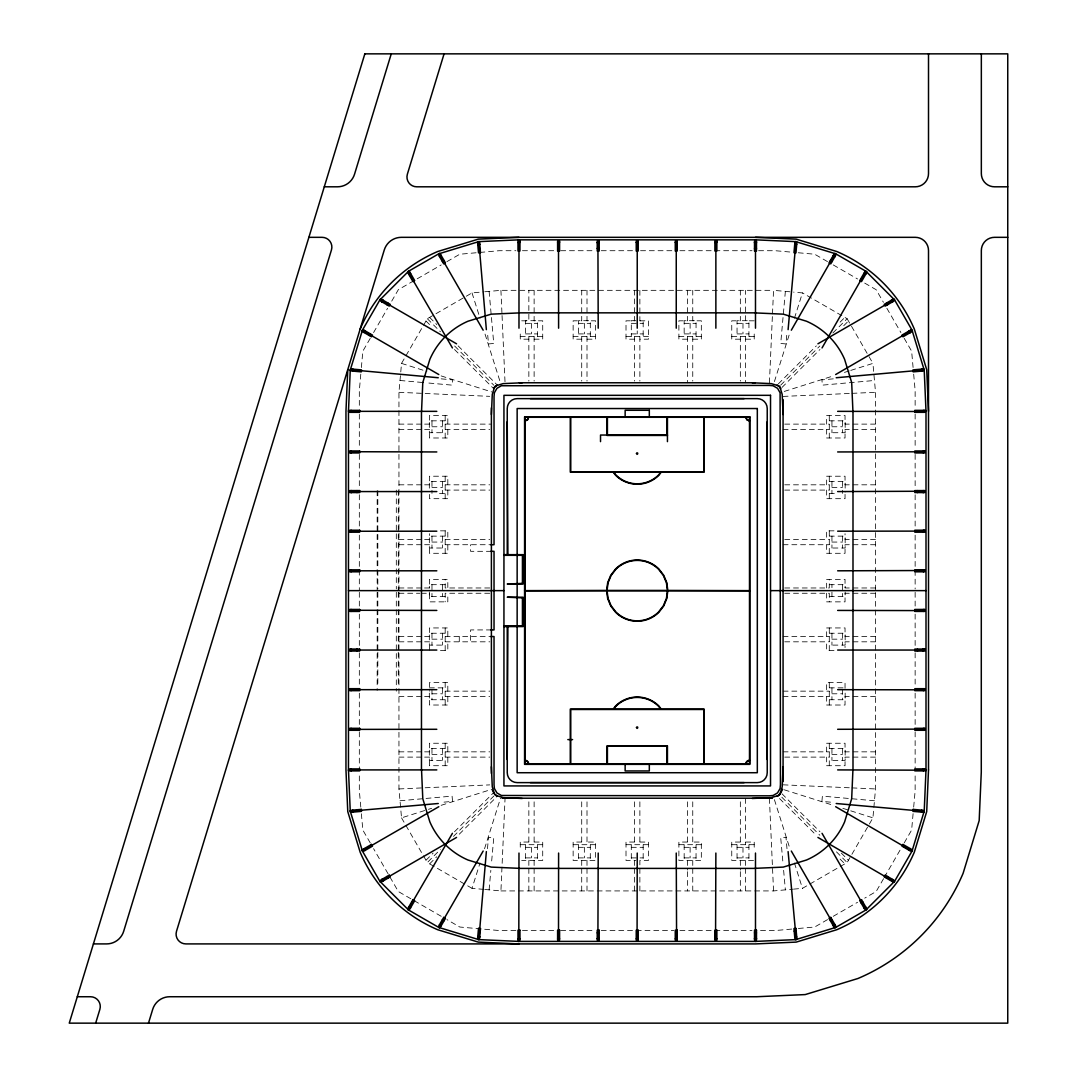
<?xml version="1.0" encoding="UTF-8"?>
<svg xmlns="http://www.w3.org/2000/svg" width="1077" height="1077" viewBox="0 0 1077 1077"><rect width="100%" height="100%" fill="white"/><g stroke="black" fill="none" stroke-linecap="round" stroke-linejoin="round"><path stroke-width="0.75" stroke-dasharray="5 3.75" d="M484.865 889.481L500.926 890.921L505.046 798.474M769.422 382.779L772.411 315.534M772.492 313.865L773.542 290.332L792.82 292.042M360.795 374.136L359.328 390.547L359.328 407.362M361.374 367.567L362.841 351.156L370.273 338.299M398.948 590.627L398.948 392.311L401.533 363.393L427.327 318.711L434.543 314.551M487.477 848.703L488.487 837.314L493.751 837.771L491.422 863.821M489.106 889.858L490.843 870.324M785.362 291.382L780.717 343.469L785.981 343.94L786.991 332.537M793.587 889.131L802.446 888.337L847.141 862.542L872.935 817.847L875.52 788.943L875.52 592.296M913.094 813.673L911.627 830.084L904.195 842.941M913.673 807.117L915.14 790.706L915.14 772.209M483.842 889.387L472.022 888.337L480.032 863M484.542 848.743L500.563 798.07M774.403 381.595L789.428 334.085M794.436 318.24L802.446 292.904L793.587 292.123M373.571 332.578L387.599 308.278M391.718 301.143L398.328 289.7L441.207 264.942M883.571 878.684L876.139 891.541L864.71 898.137M884.392 877.243L900.897 848.663M778.361 383.87L816.353 345.879M840.1 322.131L844.853 317.392M780.65 385.203L819.826 346.013M832.884 332.955L847.141 318.711L802.446 292.904M781.969 387.478L819.96 349.487M843.708 325.739L848.461 321M426.007 860.254L433.129 853.119M454.507 831.754L493.683 792.578M472.022 888.337L427.327 862.542L440.385 849.47M453.457 836.412L493.818 796.051M429.615 863.862L436.737 856.74M459.3 834.177L497.291 796.186M446.915 261.644L459.785 254.226L499.163 250.712L515.896 250.712M435.983 313.717L472.022 292.904L483.842 291.854M827.553 919.596L814.683 927.028L798.272 928.482M833.261 916.298L857.561 902.27M784.258 391.436L831.767 376.411M844.435 372.413L849.188 370.905M850.763 370.407L872.935 363.393L875.52 392.311L875.52 590.627M398.948 592.296L398.948 788.943L401.533 817.847L426.869 809.837M428.458 809.339L431.621 808.329M441.126 805.327L491.799 789.306M484.865 291.759L500.926 290.332L773.542 290.332M833.302 378.848L821.913 379.871L822.384 385.135L874.457 380.477M400.011 800.763L424.419 798.582M426.048 798.434L452.084 796.118L452.555 801.382L441.166 802.392M500.926 890.921L773.542 890.921L792.82 889.198M791.716 929.074L775.305 930.541L758.571 930.541M783.073 396.417L850.305 393.428M851.988 393.347L875.52 392.311M398.948 788.943L489.712 784.891M522.453 250.712L559.407 250.712M560.713 250.712L595.648 250.712M601.249 250.712L637.234 250.712M640.559 250.712L673.825 250.712M679.91 250.712L752.015 250.712M758.571 250.712L775.305 250.712L791.716 252.166M635.915 320.704L631.297 320.704L631.297 336.549M639.873 290.332L639.873 320.811L643.171 320.704L643.171 336.549M521.685 320.811L528.847 320.811L528.847 290.332M639.873 320.811L648.462 320.811L648.462 339.188L639.873 339.188M754.21 320.811L745.621 320.811L745.621 290.332M525.536 323.342L537.423 323.342M578.416 323.342L590.304 323.342M631.297 323.342L643.171 323.342M684.164 323.342L696.052 323.342M737.045 323.342L748.932 323.342M525.536 333.91L537.423 333.91M578.416 333.91L590.304 333.91M631.297 333.91L643.171 333.91M684.164 333.91L696.052 333.91M737.045 333.91L748.932 333.91M520.258 336.549L542.714 336.549M573.139 336.549L595.581 336.549M626.006 336.549L648.462 336.549M678.887 336.549L701.329 336.549M731.754 336.549L754.21 336.549M528.847 339.188L520.258 339.188L520.258 331.824M534.125 339.188L542.714 339.188L542.714 320.811L534.125 320.811L534.125 290.332M581.715 339.188L573.139 339.188L573.139 320.811L581.715 320.811L581.715 290.332M587.005 339.188L595.581 339.188L595.581 320.811L587.005 320.811L587.005 290.332M634.595 339.188L626.006 339.188L626.006 320.811L634.595 320.811L634.595 290.332M687.463 339.188L678.887 339.188L678.887 320.811L687.463 320.811L687.463 290.332M692.753 339.188L701.329 339.188L701.329 320.811L692.753 320.811L692.753 290.332M740.343 339.188L731.754 339.188L731.754 320.811L740.343 320.811L740.343 290.332M745.621 339.188L754.21 339.188L754.21 331.824M445.178 420.824L429.333 420.824L429.333 432.712L445.178 432.712M829.29 420.824L845.149 420.824L845.149 432.712L829.29 432.712M398.948 424.123L423.005 424.123M424.621 424.123L429.427 424.123L429.427 415.547L447.817 415.547L447.817 424.123M445.178 424.123L491.395 424.123M784.743 424.123L829.29 424.123M875.52 424.123L845.041 424.123L845.041 415.547L826.651 415.547L826.651 424.123M431.971 426.761L442.539 426.761M831.942 426.761L842.497 426.761M398.948 429.413L423.005 429.413M424.621 429.413L429.427 429.413L429.427 437.989L447.817 437.989L447.817 429.413M445.178 429.413L489.725 429.413M783.073 429.413L829.29 429.413M875.52 429.413L845.041 429.413L845.041 437.989L826.651 437.989L826.651 429.413M445.178 481.513L429.333 481.513L429.333 490.425M829.29 481.513L845.149 481.513L845.149 492.081M398.948 484.812L423.005 484.812M424.621 484.812L429.427 484.812L429.427 476.222L447.817 476.222L447.817 484.812M445.178 484.812L489.725 484.812M784.743 484.812L829.29 484.812M875.52 484.812L845.041 484.812L845.041 476.222L826.651 476.222L826.651 484.812M431.971 487.45L442.539 487.45M831.942 487.45L842.497 487.45M445.178 490.089L489.725 490.089M784.743 490.089L829.29 490.089M439.51 493.401L445.178 493.401M829.29 493.401L834.958 493.401M440.453 530.84L447.817 530.84L447.817 539.429M834.015 530.84L826.651 530.84L826.651 539.429M445.178 536.131L429.333 536.131L429.333 548.018L445.178 548.018M829.29 536.131L845.149 536.131L845.149 548.018L829.29 548.018M398.948 539.429L423.005 539.429M424.621 539.429L429.427 539.429L429.427 533.707M445.178 539.429L489.725 539.429M784.743 539.429L829.29 539.429M875.52 539.429L845.041 539.429L845.041 533.707M431.971 542.068L442.539 542.068M831.942 542.068L842.497 542.068M398.948 544.72L423.005 544.72M424.621 544.72L429.427 544.72L429.427 553.295L447.817 553.295L447.817 544.72M445.178 544.72L490.695 544.72M783.073 544.72L829.29 544.72M875.52 544.72L845.041 544.72L845.041 553.295L826.651 553.295L826.651 544.72M491.395 551.316L470.595 551.316L470.595 544.72M445.178 584.676L429.333 584.676L429.333 587.975M829.29 584.676L845.149 584.676L845.149 587.652M398.948 587.975L422.898 587.975M424.526 587.975L429.427 587.975L429.427 579.399L447.817 579.399L447.817 587.975M489.725 587.975L445.178 587.975L445.178 579.399M784.743 587.975L829.29 587.975L829.29 579.399M875.52 587.975L845.041 587.975L845.041 579.399L826.651 579.399L826.651 587.975M398.948 593.265L419.801 593.265M421.269 593.265L429.427 593.265L429.427 601.855L447.817 601.855L447.817 593.265M489.725 593.265L445.178 593.265L445.178 601.855M784.743 593.265L829.29 593.265L829.29 601.855M875.52 593.265L845.041 593.265L845.041 601.855L826.651 601.855L826.651 593.265M445.178 596.564L429.333 596.564L429.333 591.946M829.29 596.564L845.149 596.564L845.149 591.946M491.395 629.924L470.595 629.924L470.595 641.811M445.178 633.236L429.333 633.236L429.333 645.11L445.178 645.11M829.29 633.236L845.149 633.236L845.149 645.11L829.29 645.11M398.948 636.534L423.005 636.534M424.621 636.534L429.427 636.534L429.427 627.945L447.817 627.945L447.817 636.534M445.178 636.534L490.695 636.534M783.073 636.534L829.29 636.534M875.52 636.534L845.041 636.534L845.041 627.945L826.651 627.945L826.651 636.534M431.971 639.173L442.539 639.173M831.942 639.173L842.497 639.173M398.948 641.811L423.005 641.811M424.621 641.811L429.427 641.811L429.427 650.4M445.178 641.811L489.793 641.811M784.743 641.811L829.29 641.811M875.52 641.811L845.041 641.811L845.041 647.533M440.453 650.4L447.817 650.4L447.817 641.811M834.015 650.4L826.651 650.4L826.651 641.811M429.333 687.853L445.178 687.853M829.29 687.853L845.149 687.853M445.178 691.151L489.725 691.151M783.073 691.151L829.29 691.151M431.971 693.79L442.539 693.79M831.942 693.79L842.497 693.79M398.948 696.429L423.005 696.429M424.621 696.429L429.427 696.429L429.427 705.018L447.817 705.018L447.817 696.429M445.178 696.429L489.725 696.429M783.073 696.429L829.29 696.429M875.52 696.429L845.041 696.429L845.041 705.018L826.651 705.018L826.651 696.429M445.178 699.74L429.333 699.74L429.333 692.471M829.29 699.74L845.149 699.74L845.149 692.471M445.178 748.528L429.333 748.528L429.333 760.416L445.178 760.416M829.29 748.528L845.149 748.528L845.149 760.416L829.29 760.416M398.948 751.84L423.005 751.84M424.621 751.84L429.427 751.84L429.427 743.251L447.817 743.251L447.817 751.84M445.178 751.84L489.725 751.84M783.073 751.84L829.29 751.84M875.52 751.84L845.041 751.84L845.041 743.251L826.651 743.251L826.651 751.84M431.971 754.479L442.539 754.479M831.942 754.479L842.497 754.479M398.948 757.118L423.005 757.118M424.621 757.118L429.427 757.118L429.427 765.707L447.817 765.707L447.817 757.118M445.178 757.118L489.725 757.118M784.743 757.118L829.29 757.118M875.52 757.118L845.041 757.118L845.041 765.707L826.651 765.707L826.651 757.118M528.847 842.052L520.258 842.052L520.258 849.416M534.125 842.052L542.714 842.052L542.714 860.442L521.685 860.442M581.715 842.052L573.139 842.052L573.139 860.442L595.581 860.442L595.581 842.052L587.005 842.052M634.595 842.052L626.006 842.052L626.006 860.442L635.915 860.536M639.873 842.052L648.462 842.052L648.462 860.442L639.873 860.442L639.873 866.85M687.463 842.052L678.887 842.052L678.887 860.442L701.329 860.442L701.329 842.052L692.753 842.052M740.343 842.052L731.754 842.052L731.754 860.442L754.21 860.442M745.621 842.052L754.21 842.052L754.21 849.416M520.258 844.691L542.714 844.691M573.139 844.691L595.581 844.691M626.006 844.691L648.462 844.691M678.887 844.691L701.329 844.691M731.754 844.691L754.21 844.691M525.536 847.33L537.423 847.33M578.416 847.33L590.304 847.33M631.297 847.33L643.171 847.33M684.164 847.33L696.052 847.33M737.045 847.33L748.932 847.33M525.536 857.898L537.423 857.898M578.416 857.898L590.304 857.898M631.297 857.898L643.171 857.898M684.164 857.898L696.052 857.898M737.045 857.898L748.932 857.898M515.896 930.541L499.163 930.541L459.785 927.028L446.915 919.596M522.453 930.541L559.407 930.541M560.713 930.541L595.648 930.541M601.249 930.541L673.825 930.541M679.91 930.541L752.015 930.541M398.948 392.311L489.712 396.349M783.073 784.823L850.305 787.812M851.988 787.893L875.52 788.943M798.272 252.758L814.683 254.226L827.553 261.644M441.166 378.848L452.555 379.871L452.084 385.135L426.048 382.806M400.011 380.477L424.419 382.658M874.457 800.763L822.384 796.118L821.913 801.382L833.302 802.392M401.533 363.393L426.869 371.403M441.126 375.913L491.799 391.947M784.258 789.804L831.767 804.829M842.847 808.329L849.188 810.335M850.763 810.833L872.935 817.847M833.261 264.942L857.561 278.97M864.71 283.103L876.139 289.7L883.409 302.287M441.207 916.298L398.328 891.541L373.571 848.663M429.615 317.392L436.737 324.514M458.115 345.879L497.291 385.068M427.327 318.711L440.385 331.77M454.642 346.013L493.818 385.203M426.007 321L430.76 325.739M454.507 349.487L493.683 388.676M781.969 793.762L819.96 831.754M841.339 853.119L848.461 860.254M781.835 797.236L819.826 835.227M836.452 851.853L847.141 862.542M779.546 798.555L815.168 834.177M840.1 859.109L844.853 863.862M886.869 308.278L900.897 332.578M904.195 338.299L911.627 351.156L913.094 367.567M847.141 318.711L872.935 363.393M401.533 817.847L427.327 862.542M370.273 842.941L362.841 830.084L361.374 813.673M774.403 799.659L789.926 848.743M794.436 863L802.446 888.337M472.022 292.904L480.032 318.24M485.04 334.085L500.563 383.17M913.673 374.136L915.14 390.547L915.14 407.362M786.991 848.703L785.981 837.314L780.717 837.771L783.046 863.821M783.625 870.324L785.362 889.858M489.106 291.382L493.751 343.469L488.487 343.94L487.477 332.537M360.795 807.117L359.328 790.706L359.328 772.209M769.422 798.474L773.542 890.921M500.926 290.332L501.976 313.865M502.057 315.534L505.046 382.779M915.14 414.08L915.14 447.709M915.14 454.427L915.14 488.056M915.14 494.787L915.14 528.417M915.14 535.134L915.14 568.764M915.14 570.447L915.14 588.944M915.14 592.31L915.14 607.441M915.14 614.159L915.14 651.154M915.14 652.837L915.14 686.453M915.14 693.184L915.14 725.131M915.14 731.862L915.14 770.526M845.041 494.383L845.041 498.678L826.651 498.678L826.651 490.089M845.041 688.284L845.041 682.562L826.651 682.562L826.651 691.151M842.497 420.824L842.497 432.712M842.497 481.513L842.497 493.401M842.497 536.131L842.497 548.018M842.497 584.676L842.497 596.564M842.497 633.236L842.497 645.11M842.497 689.334L842.497 699.74M842.497 748.528L842.497 760.416M831.942 420.824L831.942 432.712M831.942 481.513L831.942 493.401M831.942 536.131L831.942 548.018M831.942 584.676L831.942 587.652M831.942 592.108L831.942 596.564M831.942 633.236L831.942 645.11M831.942 687.853L831.942 699.74M831.942 748.528L831.942 760.416M829.29 415.547L829.29 437.989M829.29 476.222L829.29 498.678M829.29 530.84L829.29 553.295M829.29 627.945L829.29 650.4M829.29 682.562L829.29 705.018M829.29 743.251L829.29 765.707M748.932 336.549L748.932 320.704L737.045 320.704L737.045 336.549M748.932 844.691L748.932 860.536M745.621 336.549L745.621 382.779M745.621 798.474L745.621 844.691M745.621 860.442L745.621 866.85M745.621 868.466L745.621 890.921M742.982 323.342L742.982 333.91M742.982 847.33L742.982 857.898M740.343 336.549L740.343 381.096M740.343 801.827L740.343 844.691M740.343 860.442L740.343 870.068M740.343 871.67L740.343 890.921M737.045 844.691L737.045 860.536M696.052 336.549L696.052 320.704L684.164 320.704L684.164 336.549M696.052 844.691L696.052 860.536M692.753 336.549L692.753 381.096M692.753 801.827L692.753 844.691M692.753 860.442L692.753 866.85M692.753 868.466L692.753 890.921M690.115 323.342L690.115 333.91M690.115 847.33L690.115 857.898M687.463 336.549L687.463 382.779M687.463 801.827L687.463 844.691M687.463 860.442L687.463 870.068M687.463 871.67L687.463 890.921M684.164 844.691L684.164 860.536M643.171 844.691L643.171 860.536M639.873 336.549L639.873 381.096M639.873 801.827L639.873 844.691M639.873 868.466L639.873 890.921M637.234 330.895L637.234 333.91M634.595 336.549L634.595 381.096M634.595 801.827L634.595 844.691M634.595 860.442L634.595 866.85M634.595 868.466L634.595 890.921M631.297 844.691L631.297 860.536M590.304 336.549L590.304 320.704L578.416 320.704L578.416 336.549M590.304 844.691L590.304 860.536M587.005 336.549L587.005 381.096M587.005 801.827L587.005 844.691M587.005 860.442L587.005 866.85M587.005 868.466L587.005 890.921M584.353 323.342L584.353 333.91M584.353 847.33L584.353 857.898M581.715 336.549L581.715 381.096M581.715 801.827L581.715 844.691M581.715 860.442L581.715 866.85M581.715 868.466L581.715 890.921M578.416 844.691L578.416 860.536M537.423 336.549L537.423 320.704L525.536 320.704L525.536 336.549M537.423 844.691L537.423 860.536M534.125 336.549L534.125 381.096M534.125 801.827L534.125 844.691M534.125 860.442L534.125 866.85M534.125 868.466L534.125 890.921M531.486 323.342L531.486 333.91M531.486 847.33L531.486 857.898M528.847 336.549L528.847 381.096M528.847 801.827L528.847 844.691M528.847 860.442L528.847 866.85M528.847 868.466L528.847 890.921M525.536 844.691L525.536 860.536M459.287 636.534L459.287 641.811M447.817 490.089L447.817 498.678L429.427 498.678L429.427 491.529M447.817 691.151L447.817 682.562L429.427 682.562L429.427 691.151M445.178 415.547L445.178 437.989M445.178 476.222L445.178 498.678M445.178 530.84L445.178 553.295M445.178 627.945L445.178 650.4M445.178 682.562L445.178 705.018M445.178 743.251L445.178 765.707M442.539 420.824L442.539 432.712M442.539 481.513L442.539 493.401M442.539 536.131L442.539 548.018M442.539 584.676L442.539 596.564M442.539 633.236L442.539 645.11M442.539 687.853L442.539 699.74M442.539 748.528L442.539 760.416M431.971 420.824L431.971 432.712M431.971 481.513L431.971 493.401M431.971 536.131L431.971 548.018M431.971 584.676L431.971 596.564M431.971 633.236L431.971 645.11M431.971 689.334L431.971 699.74M431.971 748.528L431.971 760.416M398.288 490.762L398.288 590.627M398.288 592.283L398.288 650.548M398.288 652.204L398.288 687.166M396.309 490.089L396.309 588.944M396.309 592.296L396.309 691.151M377.825 490.762L377.825 568.979M377.825 570.648L377.825 588.957M377.825 592.283L377.825 650.548M377.825 652.204L377.825 687.166M377.165 490.762L377.165 590.627M377.165 592.283L377.165 690.492M359.328 414.08L359.328 447.709M359.328 454.427L359.328 488.056M359.328 494.787L359.328 528.417M359.328 535.134L359.328 590.627M359.328 592.31L359.328 607.441M359.328 614.159L359.328 651.154M359.328 652.837L359.328 686.453M359.328 693.184L359.328 725.131M359.328 731.862L359.328 770.526"/><path stroke-width="1.5" d="M353.189 369.976L438.258 377.744M351.344 411.347L436.818 411.347M351.371 729.385L436.818 729.291M351.344 769.907L436.818 769.907M922.976 411.508L837.65 411.347M922.976 451.788L837.65 451.95M837.65 491.57L923.245 491.247M923.07 570.527L837.65 570.81M922.976 610.592L837.65 610.43M922.976 729.129L837.65 729.291M837.65 769.907L923.002 770.19M347.763 369.667L345.959 411.347L345.959 769.907L347.763 811.587L360.135 852.136A146.862 146.862 0 0 0 437.733 929.734L478.282 942.106L518.979 943.91M348.463 411.401L350.254 370.084L362.451 330.114M351.371 531.271L436.818 531.19M351.344 689.67L436.818 689.67M491.395 414.497L492.27 394.424L494.397 387.437M783.073 766.743L782.198 786.816L780.071 793.816M926.005 769.853L924.214 811.156L912.017 851.126M353.148 810.941L438.258 803.509M921.535 369.963L921.266 370.475M891.985 880.474L891.783 880.084M909.473 849.659L835.658 806.713M351.331 610.269L436.818 610.43M923.083 689.832L837.65 689.67M350.2 370.542L350.321 369.223M352.798 371.107L352.987 369.128M486.36 851.611L479.077 936.882M788.108 329.643L795.701 244.6M921.481 812.112L921.67 810.133M924.147 812.018L924.268 810.698M382.631 300.793L382.456 301.412M528.672 417.284L527.595 419.895L524.97 420.986M409.395 907.372L452.434 833.315M440.103 924.981L440.735 925.156M833.813 255.936L791.312 330.195M864.535 273.679L864.764 274.096M892.025 301.385L892.187 301.304M909.58 331.581L835.658 374.54M479.077 244.398L486.36 329.643M795.391 936.882L795.997 936.775M95.665 1023.15L99.865 1009.364A9.774 9.774 0 0 0 90.508 996.737L77.302 996.737M391.247 53.85L354.548 174.178A17.838 17.838 0 0 1 337.491 186.806L324.285 186.806M148.491 1023.15L152.692 1009.364A17.838 17.838 0 0 1 169.749 996.737L756.673 996.737L805.206 994.583L857.925 978.508A198.397 198.397 0 0 0 963.107 873.312L979.181 820.58L981.282 772.196L981.335 250.537A13.207 13.207 0 0 1 994.542 237.33L1007.749 237.33M444.074 53.85L407.375 174.178A9.774 9.774 0 0 0 416.732 186.806L915.302 186.806A13.207 13.207 0 0 0 928.509 173.599L928.509 53.85M409.933 273.679L409.785 274.056M440.103 256.259L440.655 255.936M865.1 907.332L864.696 907.184M597.923 242.783L598.22 328.189M637.072 938.74L637.234 853.051M382.725 301.075L456.554 343.805M364.982 331.81L438.81 374.54M361.966 330.935L380.369 299.056M364.093 332.537L365.09 330.827M381.837 301.816L382.82 300.093M382.093 301.964L383.075 300.241M369.196 335.485L370.178 333.776M386.939 304.751L387.922 303.041M493.683 388.676L495.003 386.387L497.291 385.068M440.439 925.049L483.156 851.045M822.034 347.938L864.494 273.827M782.669 789.306L779.465 794.866L777.177 796.186M886.546 878.199L887.529 876.49M909.136 850.278L910.119 848.555M891.648 881.148L892.631 879.438M909.378 850.413L910.375 848.703M894.098 882.184L912.502 850.305M409.462 274.137L452.434 347.938M891.729 880.38L817.914 837.435M379.885 299.918L408.546 271.256M494.262 387.68L496.309 385.633M778.159 795.607L780.206 793.561M865.921 909.984L894.583 881.323M715.559 938.606L715.868 853.051M483.156 330.195L440.493 256.124M833.975 925.116L791.312 851.045M795.984 936.653L788.108 851.611M407.685 271.754L439.551 253.351M408.721 274.204L410.431 273.208M439.443 256.461L441.166 255.478M408.87 274.46L410.579 273.464M442.391 261.563L444.101 260.567M817.914 343.805L891.85 301.116M364.874 849.39L438.81 806.713M382.725 880.165L456.554 837.435M830.367 920.673L832.077 919.677M861.088 902.93L862.798 901.947M833.154 925.52L834.877 924.524M833.302 925.776L835.025 924.78M864.037 908.032L865.746 907.036M834.917 927.889L866.783 909.5M864.616 907.372L822.034 833.315M597.897 938.417L598.22 853.051M676.248 853.051L676.585 938.43M438.743 253.822L478.713 241.638L519.033 239.834M496.053 385.781L503.121 383.627L522.21 382.779M778.415 795.472L771.347 797.626L752.258 798.474M835.725 927.418L795.755 939.615L755.435 941.406M477.851 241.692L479.171 241.585M477.757 244.358L479.723 244.183M477.784 244.654L479.75 244.466M836.21 377.744L921.239 370.151M772.411 798.205L502.057 798.205M794.22 931.201L796.186 931.026M794.745 937.057L796.711 936.882M795.297 939.669L796.617 939.548M518.804 938.377L518.979 853.051M518.979 237.33L478.282 239.148L437.733 251.506A146.862 146.862 0 0 0 360.135 329.104M558.505 938.525L558.6 853.051M518.979 242.877L518.979 328.189M637.234 242.742L637.234 328.189M676.248 242.877L676.248 328.189M1007.749 186.806L994.542 186.806A13.207 13.207 0 0 1 981.335 173.599L981.335 53.85M308.884 237.33L322.09 237.33A9.774 9.774 0 0 1 331.447 249.972L123.68 931.282A17.838 17.838 0 0 1 106.623 943.91L93.416 943.91M518.32 239.834L756.148 239.834M517.983 242.487L519.962 242.487M557.603 242.487L559.582 242.487M597.223 242.487L599.202 242.487M636.238 242.487L638.23 242.487M675.266 242.487L677.245 242.487M714.886 242.487L716.865 242.487M754.506 242.487L756.485 242.487M597.223 242.769L599.202 242.769M754.506 242.769L756.485 242.769M597.223 248.37L599.202 248.37M754.506 248.37L756.485 248.37M519.329 382.779L755.139 382.779M507.24 421.74L507.9 554.655M767.228 421.74L767.228 759.514M667.444 435.041L600.522 435.041L600.522 441.637M667.444 435.445L607.024 435.445L607.024 417.284M436.818 451.95L351.492 451.721M351.344 491.57L436.818 491.57M837.65 531.19L923.097 531.109M490.695 544.72L494.033 544.72L494.033 396.538L494.383 392.755L496.941 388.312L501.384 385.754L769.301 385.418L773.084 385.754L777.527 388.312L780.098 392.755L780.435 784.702L780.098 788.485L777.527 792.928L773.084 795.486L769.301 795.822L501.384 795.486L496.941 792.928L494.383 788.485L494.033 784.702L494.033 636.534L490.695 636.534M490.695 551.316L494.033 551.316L494.033 629.924L490.695 629.924M503.942 554.655L523.099 554.655L523.099 584.017L507.24 584.017L523.099 583.357M503.942 555.315L523.099 555.315M351.344 570.81L436.818 570.81M348.463 590.627L503.942 590.627M524.58 590.627L606.647 590.425L607.67 582.697L610.726 575.32L615.586 568.979A30.614 30.614 0 0 1 658.882 568.979L663.742 575.32L666.798 582.697L667.821 590.425L749.888 590.627M770.526 590.627L926.005 590.627M524.97 590.815L606.647 590.815L607.67 598.543L610.726 605.934L615.586 612.261A30.614 30.614 0 0 0 658.882 612.261L663.742 605.934L666.798 598.543L667.821 590.815L749.498 590.815M523.099 597.883L507.24 597.223L523.099 597.223L523.099 626.585L503.942 626.585M503.942 625.925L523.099 625.925M351.439 650.05L436.818 650.05M837.65 650.05L923.029 650.05M567.835 739.603L572.587 739.603M507.24 759.514L507.9 626.585M597.223 932.87L599.202 932.87M754.506 932.87L756.485 932.87M597.223 938.471L599.202 938.471M754.506 938.471L756.485 938.471M517.983 938.767L519.962 938.767M557.603 938.767L559.582 938.767M597.223 938.767L599.202 938.767M636.238 938.767L638.23 938.767M675.266 938.767L677.245 938.767M714.886 938.767L716.865 938.767M754.506 938.767L756.485 938.767M518.32 941.406L756.148 941.406M558.505 242.877L558.6 328.189M755.489 237.33L796.186 239.148L836.735 251.506A146.862 146.862 0 0 1 914.333 329.104L926.705 369.667L928.509 411.347M755.435 239.834L795.755 241.638L835.725 253.822M752.258 382.779L771.347 383.627L778.415 385.781M522.21 798.474L503.121 797.626L496.053 795.472M519.033 941.406L478.713 939.615L438.743 927.418M795.297 241.585L796.617 241.692M794.745 244.183L796.711 244.358M836.21 803.509L921.239 811.089M477.784 936.6L479.75 936.775M477.757 936.882L479.723 937.057M477.851 939.548L479.171 939.669M749.498 420.986L746.873 419.895L745.796 417.284M834.917 253.351L866.783 271.754M833.302 255.478L835.025 256.461M864.037 273.208L865.746 274.204M833.154 255.72L834.877 256.716M830.367 260.567L832.077 261.563M777.177 385.068L779.465 386.387L780.785 388.676M495.003 794.866L497.291 796.186M442.391 919.677L444.101 920.673M408.87 906.794L410.579 907.776M408.721 907.036L410.431 908.032M439.443 924.78L441.166 925.776M407.685 909.5L439.551 927.889M865.921 271.256L894.583 299.918M778.159 385.633L780.206 387.68M494.262 793.561L496.309 795.607M379.885 881.323L408.546 909.984M894.098 299.056L912.502 330.935M891.648 300.093L892.631 301.816M909.378 330.827L910.375 332.537M891.393 300.241L892.375 301.964M909.136 330.976L910.119 332.685M886.546 303.041L887.529 304.751M492.431 790.397L493.683 792.578M386.939 876.49L387.922 878.199M364.349 848.555L365.332 850.278M382.093 879.29L383.075 880.999M364.093 848.703L365.09 850.413M381.837 879.438L382.82 881.148M361.966 850.305L380.369 882.184M912.017 330.114L924.214 370.084L926.005 411.401M780.071 387.437L782.198 394.424L783.073 414.497M494.397 793.816L492.27 786.816L491.395 766.743M362.451 851.126L350.254 811.156L348.463 769.853M924.147 369.223L924.268 370.542M921.481 369.128L921.67 371.107M352.798 810.133L352.987 812.112M350.2 810.698L350.321 812.018M926.005 410.687L926.005 770.567M923.366 410.35L923.366 412.329M923.366 450.967L923.366 452.946M923.366 490.587L923.366 492.566M923.366 530.207L923.366 532.186M923.366 569.827L923.366 571.806M923.366 609.447L923.366 611.426M923.366 649.068L923.366 651.047M923.366 688.688L923.366 690.667M923.366 728.308L923.366 730.287M923.366 768.911L923.366 770.89M923.07 490.587L923.07 492.566M923.07 649.068L923.07 651.047M917.483 490.587L917.483 492.566M917.483 649.068L917.483 651.047M783.073 399.688L783.073 781.565M755.489 242.81L755.489 328.189M755.489 853.051L755.489 938.43M744.113 398.625L530.355 398.625M744.113 782.616L530.355 782.616M715.868 242.81L715.868 328.189M704.156 417.284L704.156 472.157L661.251 472.157L658.882 475.24A30.614 30.614 0 0 1 615.586 475.24L613.217 472.157L570.312 472.157L570.312 417.284M704.156 763.956L704.156 709.083L661.251 709.083L658.882 706A30.614 30.614 0 0 0 615.586 706L613.217 709.083L570.312 709.083L570.312 763.956M703.766 417.284L703.766 471.766L570.702 471.766L570.702 417.284M703.766 763.956L703.766 709.487L570.702 709.487L570.702 763.956M667.444 417.284L667.444 441.637M667.444 763.956L667.444 745.796L607.024 745.796L607.024 763.956M667.053 417.284L667.053 435.041M667.053 763.956L667.053 746.199L607.415 746.199L607.415 763.956M607.415 417.284L607.415 435.041M522.439 555.315L522.439 583.357M522.439 597.883L522.439 625.925M507.24 555.315L507.24 408.533A9.908 9.908 0 0 1 517.148 398.625L757.319 398.625A9.908 9.908 0 0 1 767.228 408.533L767.228 772.721A9.908 9.908 0 0 1 757.319 782.616L517.148 782.616A9.908 9.908 0 0 1 507.24 772.721L507.24 625.925M491.395 407.833L491.395 773.421M356.985 490.587L356.985 492.566M356.985 649.068L356.985 651.047M351.398 490.587L351.398 492.566M351.398 649.068L351.398 651.047M351.102 410.35L351.102 412.329M351.102 450.967L351.102 452.946M351.102 490.587L351.102 492.566M351.102 530.207L351.102 532.186M351.102 569.827L351.102 571.806M351.102 609.447L351.102 611.426M351.102 649.068L351.102 651.047M351.102 688.688L351.102 690.667M351.102 728.308L351.102 730.287M351.102 768.911L351.102 770.89M348.463 410.687L348.463 770.567M528.282 417.284A3.298 3.298 0 0 1 524.97 420.582M749.498 420.582A3.298 3.298 0 0 1 746.186 417.284M524.97 760.254A3.702 3.702 0 0 1 528.672 763.956M524.97 760.658A3.298 3.298 0 0 1 528.282 763.956M746.186 763.956A3.298 3.298 0 0 1 749.498 760.658M745.796 763.956A3.702 3.702 0 0 1 749.498 760.254M422.79 382.523L421.47 412.976L421.47 768.264L422.79 798.73L429.844 821.859A73.223 73.223 0 0 0 468.01 860.025L491.179 867.093L520.649 868.399L753.819 868.399L783.289 867.093L806.458 860.025A73.223 73.223 0 0 0 844.624 821.859L851.678 798.73L852.997 768.264L852.997 412.976L851.678 382.523L844.624 359.395A73.223 73.223 0 0 0 806.458 321.215L783.289 314.161L753.819 312.842L520.649 312.842L491.179 314.161L468.01 321.215A73.223 73.223 0 0 0 429.844 359.395L422.79 382.523M928.509 769.907L926.705 811.587L914.333 852.136A146.862 146.862 0 0 1 836.735 929.734L796.186 942.106L755.489 943.91L185.863 943.91A9.774 9.774 0 0 1 176.507 931.282L384.274 249.972A17.838 17.838 0 0 1 401.331 237.33L915.302 237.33A13.207 13.207 0 0 1 928.509 250.537L928.509 769.907M351.667 369.021L351.492 370.986L361.307 371.861L361.482 369.896L351.667 369.021M478.511 928.387L477.636 938.202L479.615 938.377L480.49 928.562L478.511 928.387M794.853 242.863L793.978 252.678L795.957 252.853L796.832 243.039L794.853 242.863M913.161 809.379L912.986 811.358L922.801 812.233L922.976 810.254L913.161 809.379M608.047 582.805L607.051 590.425L667.417 590.425L666.421 582.805L663.392 575.522L658.599 569.262A30.21 30.21 0 0 0 615.869 569.262L611.076 575.522L608.047 582.805M636.467 453.39C637.436 456.419 638.823 451.263 636.467 453.39M636.467 727.433C637.436 730.462 638.823 725.306 636.467 727.433M667.417 590.815L666.421 598.435L663.392 605.732L658.599 611.978A30.21 30.21 0 0 1 615.869 611.978L611.076 605.732L608.047 598.435L607.051 590.815L667.417 590.815M364.834 53.85L69.251 1023.15L1007.749 1023.15L1007.749 53.85L364.834 53.85M363.945 330.168L362.949 331.878L371.484 336.805L372.467 335.095L363.945 330.168M381.689 299.433L380.693 301.156L389.228 306.083L390.211 304.36L381.689 299.433M412.989 899.658L408.062 908.18L409.772 909.176L414.699 900.641L412.989 899.658M443.711 917.389L438.783 925.924L440.506 926.92L445.434 918.385L443.711 917.389M833.961 254.334L829.034 262.855L830.757 263.852L835.685 255.316L833.961 254.334M864.696 272.064L859.769 280.599L861.479 281.595L866.406 273.06L864.696 272.064M885.24 875.17L884.257 876.88L892.779 881.807L893.775 880.097L885.24 875.17M902.984 844.435L902.001 846.159L910.523 851.086L911.519 849.363L902.984 844.435M660.753 472.157L658.599 474.957A30.21 30.21 0 0 1 615.869 474.957L613.715 472.157L660.753 472.157M615.869 706.283L613.715 709.083L660.753 709.083L658.599 706.283A30.21 30.21 0 0 0 615.869 706.283M409.772 272.064L408.062 273.06L412.989 281.595L414.699 280.599L409.772 272.064M440.506 254.334L438.783 255.316L443.711 263.852L445.434 262.855L440.506 254.334M892.779 299.433L884.257 304.36L885.24 306.083L893.775 301.156L892.779 299.433M910.523 330.168L902.001 335.095L902.984 336.805L911.519 331.878L910.523 330.168M371.484 844.435L362.949 849.363L363.945 851.086L372.467 846.159L371.484 844.435M389.228 875.17L380.693 880.097L381.689 881.807L390.211 876.88L389.228 875.17M830.757 917.389L829.034 918.385L833.961 926.92L835.685 925.924L830.757 917.389M861.479 899.658L859.769 900.641L864.696 909.176L866.406 908.18L861.479 899.658M479.615 242.863L477.636 243.039L478.511 252.853L480.49 252.678L479.615 242.863M922.801 369.021L912.986 369.896L913.161 371.861L922.976 370.986L922.801 369.021M361.307 809.379L351.492 810.254L351.667 812.233L361.482 811.358L361.307 809.379M795.957 928.387L793.978 928.562L794.853 938.377L796.832 938.202L795.957 928.387M519.962 241.154L517.983 241.154L517.983 251.008L519.962 251.008L519.962 241.154M559.582 241.154L557.603 241.154L557.603 251.008L559.582 251.008L559.582 241.154M599.202 241.154L597.223 241.154L597.223 251.008L599.202 251.008L599.202 241.154M638.23 241.154L636.238 241.154L636.238 251.008L638.23 251.008L638.23 241.154M677.245 241.154L675.266 241.154L675.266 251.008L677.245 251.008L677.245 241.154M716.865 241.154L714.886 241.154L714.886 251.008L716.865 251.008L716.865 241.154M756.485 241.154L754.506 241.154L754.506 251.008L756.485 251.008L756.485 241.154M770.526 395.326L503.942 395.326L503.942 785.927L770.526 785.927L770.526 395.326M757.319 408.533L517.148 408.533L517.148 772.721L757.319 772.721L757.319 408.533M359.637 410.35L349.783 410.35L349.783 412.329L359.637 412.329L359.637 410.35M649.323 410.283L625.145 410.283L625.145 417.082L649.323 417.082L649.323 410.283M924.685 410.35L914.831 410.35L914.831 412.329L924.685 412.329L924.685 410.35M749.888 416.893L524.58 416.893L524.58 764.36L749.888 764.36L749.888 416.893M749.498 417.284L524.97 417.284L524.97 763.956L749.498 763.956L749.498 417.284M359.637 450.967L349.783 450.967L349.783 452.946L359.637 452.946L359.637 450.967M924.685 450.967L914.831 450.967L914.831 452.946L924.685 452.946L924.685 450.967M359.637 490.587L349.783 490.587L349.783 492.566L359.637 492.566L359.637 490.587M924.685 490.587L914.831 490.587L914.831 492.566L924.685 492.566L924.685 490.587M359.637 530.207L349.783 530.207L349.783 532.186L359.637 532.186L359.637 530.207M924.685 530.207L914.831 530.207L914.831 532.186L924.685 532.186L924.685 530.207M359.637 569.827L349.783 569.827L349.783 571.806L359.637 571.806L359.637 569.827M924.685 569.827L914.831 569.827L914.831 571.806L924.685 571.806L924.685 569.827M359.637 609.447L349.783 609.447L349.783 611.426L359.637 611.426L359.637 609.447M924.685 609.447L914.831 609.447L914.831 611.426L924.685 611.426L924.685 609.447M359.637 649.068L349.783 649.068L349.783 651.047L359.637 651.047L359.637 649.068M924.685 649.068L914.831 649.068L914.831 651.047L924.685 651.047L924.685 649.068M359.637 688.688L349.783 688.688L349.783 690.667L359.637 690.667L359.637 688.688M924.685 688.688L914.831 688.688L914.831 690.667L924.685 690.667L924.685 688.688M359.637 728.308L349.783 728.308L349.783 730.287L359.637 730.287L359.637 728.308M924.685 728.308L914.831 728.308L914.831 730.287L924.685 730.287L924.685 728.308M649.323 764.158L625.145 764.158L625.145 770.957L649.323 770.957L649.323 764.158M359.637 768.911L349.783 768.911L349.783 770.89L359.637 770.89L359.637 768.911M924.685 768.911L914.831 768.911L914.831 770.89L924.685 770.89L924.685 768.911M519.962 930.232L517.983 930.232L517.983 940.086L519.962 940.086L519.962 930.232M559.582 930.232L557.603 930.232L557.603 940.086L559.582 940.086L559.582 930.232M599.202 930.232L597.223 930.232L597.223 940.086L599.202 940.086L599.202 930.232M638.23 930.232L636.238 930.232L636.238 940.086L638.23 940.086L638.23 930.232M677.245 930.232L675.266 930.232L675.266 940.086L677.245 940.086L677.245 930.232M716.865 930.232L714.886 930.232L714.886 940.086L716.865 940.086L716.865 930.232M756.485 930.232L754.506 930.232L754.506 940.086L756.485 940.086L756.485 930.232"/></g></svg>
